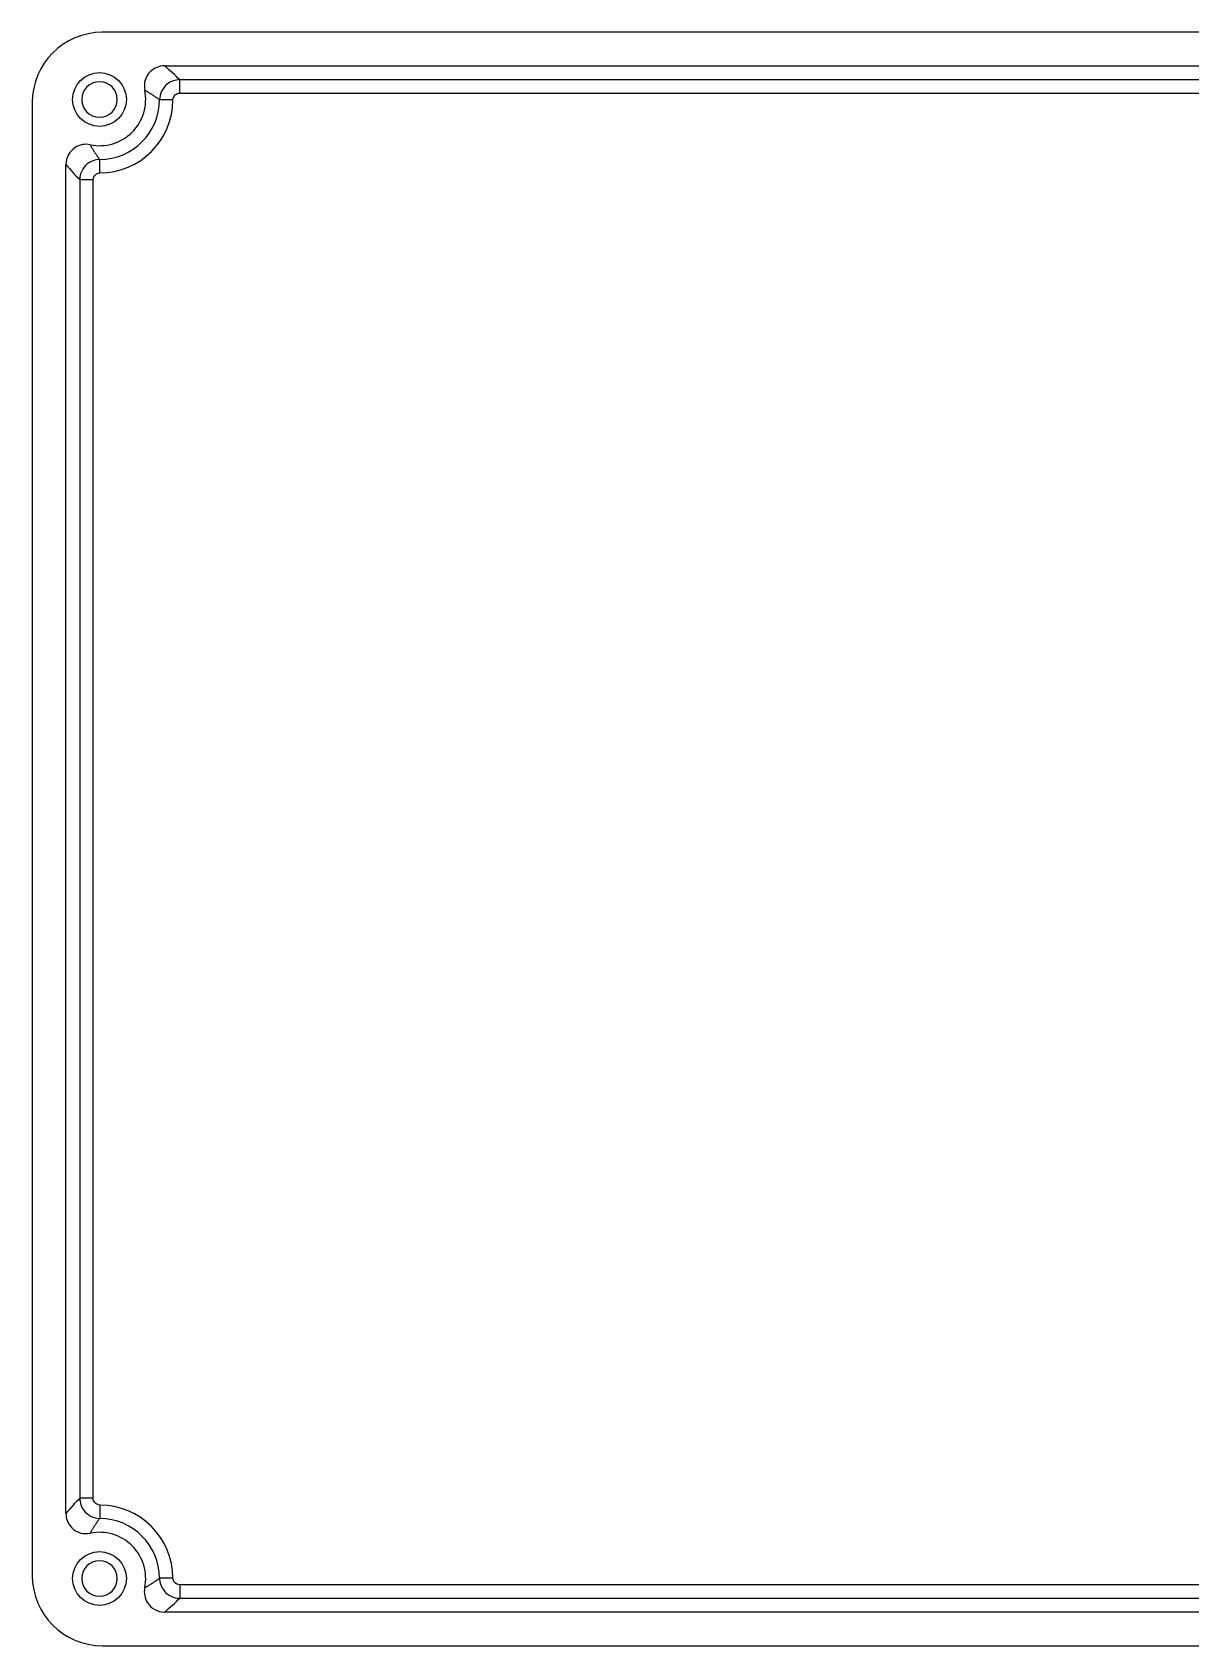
# Model space of a CAD drawing. Header units: millimetres. Extents: x 36 to 224, y 71 to 191.
# Drawn here: x 35.5 to 121.7, y 71 to 191 of the extents above; entities that cross this region are included whole.
import ezdxf

# ---------------------------------------------------------------- set-up
doc = ezdxf.new("R2010")
doc.units = ezdxf.units.MM
doc.layers.add('View', color=7, linetype='CONTINUOUS')

msp = doc.modelspace()

# ---------------------------------------------------------------- linework, layer by layer
at = {"layer": 'View'}
for p, q in [((218.329, 191.029), (40.7294, 191.029)), ((45.3611, 188.528), (124.698, 188.528)), ((123.564, 187.497), (46.4947, 187.497)), ((46.4947, 186.497), (123.564, 186.497)), ((35.5294, 185.829), (35.5294, 76.2294)), ((38.0309, 80.8611), (38.0309, 181.198)), ((39.0623, 180.064), (39.0623, 81.9947)), ((40.0617, 81.9947), (40.0617, 180.064)), ((123.564, 75.5617), (46.4947, 75.5617)), ((46.4947, 74.5623), (123.564, 74.5623)), ((124.698, 73.5309), (45.3611, 73.5309)), ((40.7294, 71.0294), (218.329, 71.0294))]:
    msp.add_line(p, q, dxfattribs=at)
for centre in [(40.5294, 186.029), (40.5294, 76.0294)]:
    msp.add_circle(centre, 2, dxfattribs=at)
for centre, radius, start, end in [((40.7294, 185.829), 5.2, 90, 180), ((40.5294, 186.029), 1.321, 0, 180), ((40.5294, 186.029), 1.321, 180, 0), ((40.5294, 186.029), 3.4349, -101.686, 11.6862), ((40.5294, 186.029), 4.4663, -89.6927, -0.307271), ((40.5294, 186.029), 5.4657, -89.6927, -0.307271), ((40.5294, 76.0294), 4.4663, 0.307271, 89.6927), ((40.5294, 76.0294), 5.4657, 0.307271, 89.6927), ((40.5294, 76.0294), 3.4349, -11.6862, 101.686), ((40.5294, 76.0294), 1.321, 0, 180), ((40.7294, 76.2294), 5.2, 180, -90), ((40.5294, 76.0294), 1.321, 180, 0)]:
    msp.add_arc(centre, radius, start, end, dxfattribs=at)
for points, knots in [([(45.3611, 188.528), (44.9712, 188.529), (44.5845, 188.371), (44.3078, 188.095), (43.95, 187.748), (43.7912, 187.213), (43.8931, 186.725)], [0, 0, 0, 0, 0.11722, 0.11722, 0.11722, 0.266817, 0.266817, 0.266817, 0.266817]), ([(46.4947, 187.497), (46.1618, 187.496), (45.8248, 187.379), (45.563, 187.171), (45.2138, 186.892), (44.9984, 186.449), (44.9956, 186.005)], [0, 0, 0, 0, 0.0333128, 0.0333128, 0.0333128, 0.0777298, 0.0777298, 0.0777298, 0.0777298]), ([(46.4947, 186.497), (46.4947, 186.754), (46.4947, 187.007), (46.4947, 187.192), (46.4947, 187.217), (46.4947, 187.241), (46.4947, 187.266), (46.4947, 187.288), (46.4947, 187.31), (46.4947, 187.332), (46.4947, 187.35), (46.4947, 187.369), (46.4947, 187.387), (46.4947, 187.402), (46.4947, 187.417), (46.4947, 187.432), (46.4947, 187.443), (46.4947, 187.454), (46.4947, 187.465), (46.4947, 187.472), (46.4947, 187.479), (46.4947, 187.487), (46.4947, 187.49), (46.4947, 187.493), (46.4947, 187.497)], [0, 0, 0, 0, 0.767945, 0.767945, 0.767945, 0.877651, 0.877651, 0.877651, 0.987358, 0.987358, 0.987358, 1.09706, 1.09706, 1.09706, 1.20677, 1.20677, 1.20677, 1.31648, 1.31648, 1.31648, 1.42618, 1.42618, 1.42618, 1.53589, 1.53589, 1.53589, 1.53589]), ([(45.995, 186), (45.7385, 186.001), (45.4855, 186.003), (45.3004, 186.004), (45.2755, 186.004), (45.2507, 186.004), (45.2258, 186.004), (45.204, 186.004), (45.1822, 186.004), (45.1605, 186.005), (45.142, 186.005), (45.1236, 186.005), (45.1052, 186.005), (45.0903, 186.005), (45.0754, 186.005), (45.0606, 186.005), (45.0494, 186.005), (45.0383, 186.005), (45.0272, 186.005), (45.02, 186.005), (45.0127, 186.005), (45.0055, 186.005), (45.0022, 186.005), (44.9989, 186.005), (44.9956, 186.005)], [0, 0, 0, 0, 0.767945, 0.767945, 0.767945, 0.877651, 0.877651, 0.877651, 0.987358, 0.987358, 0.987358, 1.09706, 1.09706, 1.09706, 1.20677, 1.20677, 1.20677, 1.31648, 1.31648, 1.31648, 1.42618, 1.42618, 1.42618, 1.53589, 1.53589, 1.53589, 1.53589]), ([(45.995, 186), (45.9958, 186.148), (46.0676, 186.296), (46.184, 186.389), (46.2713, 186.458), (46.3837, 186.497), (46.4947, 186.497)], [-0.0777298, -0.0777298, -0.0777298, -0.0777298, -0.0333128, -0.0333128, -0.0333128, 0, 0, 0, 0]), ([(39.8337, 182.666), (39.4522, 182.745), (39.0407, 182.667), (38.7141, 182.455), (38.5092, 182.323), (38.3386, 182.139), (38.2197, 181.926), (38.0967, 181.704), (38.0308, 181.451), (38.0309, 181.198)], [0, 0, 0, 0, 0.117234, 0.117234, 0.117234, 0.190616, 0.190616, 0.190616, 0.266817, 0.266817, 0.266817, 0.266817]), ([(40.5534, 181.563), (40.2205, 181.561), (39.8841, 181.443), (39.6234, 181.232), (39.2758, 180.952), (39.0627, 180.508), (39.0623, 180.064)], [0, 0, 0, 0, 0.0333128, 0.0333128, 0.0333128, 0.0777298, 0.0777298, 0.0777298, 0.0777298]), ([(40.5587, 180.564), (40.5573, 180.82), (40.556, 181.073), (40.555, 181.258), (40.5549, 181.283), (40.5547, 181.308), (40.5546, 181.333), (40.5545, 181.355), (40.5544, 181.377), (40.5542, 181.398), (40.5541, 181.417), (40.5541, 181.435), (40.554, 181.454), (40.5539, 181.469), (40.5538, 181.483), (40.5537, 181.498), (40.5537, 181.509), (40.5536, 181.521), (40.5535, 181.532), (40.5535, 181.539), (40.5535, 181.546), (40.5534, 181.553), (40.5534, 181.557), (40.5534, 181.56), (40.5534, 181.563)], [0, 0, 0, 0, 0.767945, 0.767945, 0.767945, 0.877651, 0.877651, 0.877651, 0.987358, 0.987358, 0.987358, 1.09706, 1.09706, 1.09706, 1.20677, 1.20677, 1.20677, 1.31648, 1.31648, 1.31648, 1.42618, 1.42618, 1.42618, 1.53589, 1.53589, 1.53589, 1.53589]), ([(40.0617, 180.064), (39.8052, 180.064), (39.5522, 180.064), (39.367, 180.064), (39.3422, 180.064), (39.3173, 180.064), (39.2925, 180.064), (39.2707, 180.064), (39.2489, 180.064), (39.2271, 180.064), (39.2087, 180.064), (39.1903, 180.064), (39.1718, 180.064), (39.157, 180.064), (39.1421, 180.064), (39.1272, 180.064), (39.1161, 180.064), (39.105, 180.064), (39.0939, 180.064), (39.0866, 180.064), (39.0794, 180.064), (39.0721, 180.064), (39.0689, 180.064), (39.0656, 180.064), (39.0623, 180.064)], [0, 0, 0, 0, 0.767945, 0.767945, 0.767945, 0.877651, 0.877651, 0.877651, 0.987358, 0.987358, 0.987358, 1.09706, 1.09706, 1.09706, 1.20677, 1.20677, 1.20677, 1.31648, 1.31648, 1.31648, 1.42618, 1.42618, 1.42618, 1.53589, 1.53589, 1.53589, 1.53589]), ([(40.0617, 180.064), (40.0617, 180.212), (40.1327, 180.36), (40.2486, 180.454), (40.3355, 180.524), (40.4477, 180.563), (40.5587, 180.564)], [-0.0777298, -0.0777298, -0.0777298, -0.0777298, -0.0333128, -0.0333128, -0.0333128, 0, 0, 0, 0]), ([(40.0617, 81.9947), (39.8052, 81.9947), (39.5522, 81.9947), (39.367, 81.9947), (39.3422, 81.9947), (39.3173, 81.9947), (39.2925, 81.9947), (39.2707, 81.9947), (39.2489, 81.9947), (39.2271, 81.9947), (39.2087, 81.9947), (39.1903, 81.9947), (39.1718, 81.9947), (39.157, 81.9947), (39.1421, 81.9947), (39.1272, 81.9947), (39.1161, 81.9947), (39.105, 81.9947), (39.0939, 81.9947), (39.0866, 81.9947), (39.0794, 81.9947), (39.0721, 81.9947), (39.0689, 81.9947), (39.0656, 81.9947), (39.0623, 81.9947)], [0, 0, 0, 0, 0.767945, 0.767945, 0.767945, 0.877651, 0.877651, 0.877651, 0.987358, 0.987358, 0.987358, 1.09706, 1.09706, 1.09706, 1.20677, 1.20677, 1.20677, 1.31648, 1.31648, 1.31648, 1.42618, 1.42618, 1.42618, 1.53589, 1.53589, 1.53589, 1.53589]), ([(39.0623, 81.9947), (39.0626, 81.6618), (39.1793, 81.3248), (39.3883, 81.063), (39.6669, 80.7138), (40.1096, 80.4984), (40.5534, 80.4956)], [0, 0, 0, 0, 0.0333128, 0.0333128, 0.0333128, 0.0777298, 0.0777298, 0.0777298, 0.0777298]), ([(40.5587, 81.495), (40.4107, 81.4958), (40.2631, 81.5676), (40.1702, 81.684), (40.1006, 81.7713), (40.0617, 81.8837), (40.0617, 81.9947)], [-0.0777298, -0.0777298, -0.0777298, -0.0777298, -0.0333128, -0.0333128, -0.0333128, 0, 0, 0, 0]), ([(38.0309, 80.8611), (38.0299, 80.4712), (38.1883, 80.0845), (38.4638, 79.8078), (38.8108, 79.45), (39.3458, 79.2912), (39.8337, 79.3931)], [0, 0, 0, 0, 0.11722, 0.11722, 0.11722, 0.266817, 0.266817, 0.266817, 0.266817]), ([(40.5587, 81.495), (40.5573, 81.2385), (40.556, 80.9855), (40.555, 80.8004), (40.5549, 80.7755), (40.5547, 80.7507), (40.5546, 80.7258), (40.5545, 80.704), (40.5544, 80.6822), (40.5542, 80.6605), (40.5541, 80.642), (40.5541, 80.6236), (40.554, 80.6052), (40.5539, 80.5903), (40.5538, 80.5754), (40.5537, 80.5606), (40.5537, 80.5494), (40.5536, 80.5383), (40.5535, 80.5272), (40.5535, 80.52), (40.5535, 80.5127), (40.5534, 80.5055), (40.5534, 80.5022), (40.5534, 80.4989), (40.5534, 80.4956)], [0, 0, 0, 0, 0.767945, 0.767945, 0.767945, 0.877651, 0.877651, 0.877651, 0.987358, 0.987358, 0.987358, 1.09706, 1.09706, 1.09706, 1.20677, 1.20677, 1.20677, 1.31648, 1.31648, 1.31648, 1.42618, 1.42618, 1.42618, 1.53589, 1.53589, 1.53589, 1.53589]), ([(45.995, 76.0587), (45.7385, 76.0573), (45.4855, 76.056), (45.3004, 76.055), (45.2755, 76.0549), (45.2507, 76.0547), (45.2258, 76.0546), (45.204, 76.0545), (45.1822, 76.0544), (45.1605, 76.0542), (45.142, 76.0541), (45.1236, 76.0541), (45.1052, 76.054), (45.0903, 76.0539), (45.0754, 76.0538), (45.0606, 76.0537), (45.0494, 76.0537), (45.0383, 76.0536), (45.0272, 76.0535), (45.02, 76.0535), (45.0127, 76.0535), (45.0055, 76.0534), (45.0022, 76.0534), (44.9989, 76.0534), (44.9956, 76.0534)], [0, 0, 0, 0, 0.767945, 0.767945, 0.767945, 0.877651, 0.877651, 0.877651, 0.987358, 0.987358, 0.987358, 1.09706, 1.09706, 1.09706, 1.20677, 1.20677, 1.20677, 1.31648, 1.31648, 1.31648, 1.42618, 1.42618, 1.42618, 1.53589, 1.53589, 1.53589, 1.53589]), ([(44.9956, 76.0534), (44.9977, 75.7205), (45.1162, 75.3841), (45.3266, 75.1234), (45.6071, 74.7758), (46.0509, 74.5627), (46.4947, 74.5623)], [0, 0, 0, 0, 0.0333128, 0.0333128, 0.0333128, 0.0777298, 0.0777298, 0.0777298, 0.0777298]), ([(46.4947, 75.5617), (46.3467, 75.5617), (46.1987, 75.6327), (46.1052, 75.7486), (46.0351, 75.8355), (45.9956, 75.9477), (45.995, 76.0587)], [-0.0777298, -0.0777298, -0.0777298, -0.0777298, -0.0333128, -0.0333128, -0.0333128, 0, 0, 0, 0]), ([(43.8931, 75.3337), (43.8141, 74.9522), (43.8921, 74.5407), (44.1037, 74.2141), (44.2362, 74.0092), (44.4195, 73.8386), (44.6333, 73.7197), (44.8546, 73.5967), (45.1077, 73.5308), (45.3611, 73.5309)], [0, 0, 0, 0, 0.117234, 0.117234, 0.117234, 0.190616, 0.190616, 0.190616, 0.266817, 0.266817, 0.266817, 0.266817]), ([(46.4947, 75.5617), (46.4947, 75.3052), (46.4947, 75.0522), (46.4947, 74.867), (46.4947, 74.8422), (46.4947, 74.8173), (46.4947, 74.7925), (46.4947, 74.7707), (46.4947, 74.7489), (46.4947, 74.7271), (46.4947, 74.7087), (46.4947, 74.6903), (46.4947, 74.6718), (46.4947, 74.657), (46.4947, 74.6421), (46.4947, 74.6272), (46.4947, 74.6161), (46.4947, 74.605), (46.4947, 74.5939), (46.4947, 74.5866), (46.4947, 74.5794), (46.4947, 74.5721), (46.4947, 74.5689), (46.4947, 74.5656), (46.4947, 74.5623)], [0, 0, 0, 0, 0.767945, 0.767945, 0.767945, 0.877651, 0.877651, 0.877651, 0.987358, 0.987358, 0.987358, 1.09706, 1.09706, 1.09706, 1.20677, 1.20677, 1.20677, 1.31648, 1.31648, 1.31648, 1.42618, 1.42618, 1.42618, 1.53589, 1.53589, 1.53589, 1.53589])]:
    msp.add_open_spline(points, degree=3, knots=knots, dxfattribs=at)
for points, degree in [([(46.4947, 187.497), (46.1527, 187.84), (45.7833, 188.184), (45.3611, 188.528)], 3), ([(43.8931, 186.725), (44.4846, 186.395), (44.9956, 186.005)], 2), ([(40.5534, 181.563), (40.1637, 182.074), (39.8337, 182.666)], 2), ([(38.0309, 181.198), (38.3747, 180.776), (38.7185, 180.406), (39.0623, 180.064)], 3), ([(39.0623, 81.9947), (38.7185, 81.6527), (38.3747, 81.2833), (38.0309, 80.8611)], 3), ([(39.8337, 79.3931), (40.1637, 79.9846), (40.5534, 80.4956)], 2), ([(44.9956, 76.0534), (44.4846, 75.6637), (43.8931, 75.3337)], 2), ([(45.3611, 73.5309), (45.7833, 73.8747), (46.1527, 74.2185), (46.4947, 74.5623)], 3)]:
    msp.add_open_spline(points, degree=degree, dxfattribs=at)

doc.saveas('drawing.dxf')
